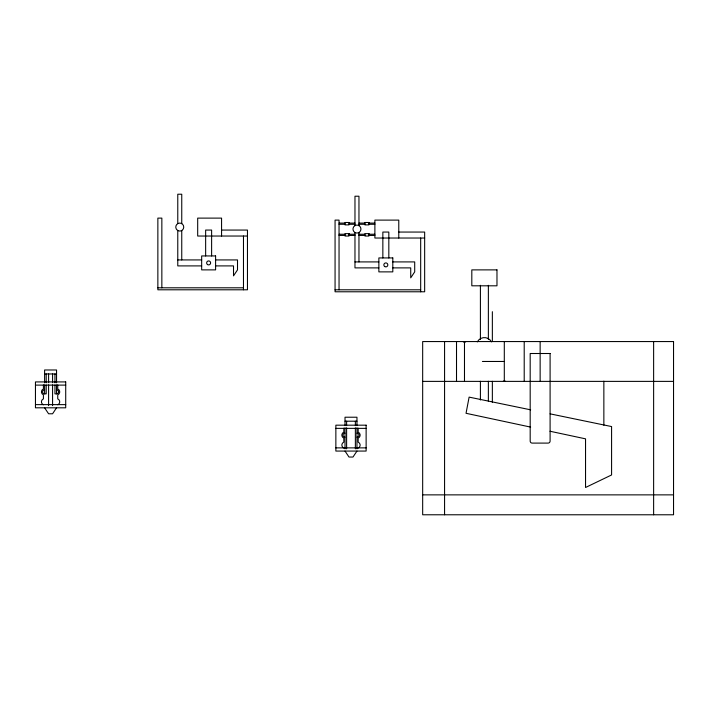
<?xml version="1.0" encoding="UTF-8"?>
<svg xmlns="http://www.w3.org/2000/svg" width="709" height="709" viewBox="0 0 709 709"><rect width="100%" height="100%" fill="white"/><g stroke="black" fill="none" stroke-linecap="round" stroke-linejoin="round"><path stroke-width="1.06" d="M56.552 407.808L52.572 413.781L48.593 413.781L44.605 407.808M356.964 451.066L352.985 457.039L348.996 457.039L345.017 451.066M339.044 223.096L345.017 223.096M348.996 223.096L354.97 223.096M358.958 223.096L364.931 223.096M368.91 223.096L374.884 223.096M339.044 224.283L345.017 224.283M348.996 224.283L354.97 224.283M358.958 224.283L364.931 224.283M368.91 224.283L374.884 224.283M221.571 230.062L247.459 230.062L247.459 289.795L157.859 289.795L157.859 218.115L161.847 218.115L161.847 287.801M398.777 232.056L424.656 232.056L424.656 291.78L335.065 291.78L335.065 220.109L339.044 220.109L339.044 289.795M339.044 234.245L345.017 234.245M348.996 234.245L354.97 234.245M358.958 234.245L364.931 234.245M368.91 234.245L374.884 234.245M339.044 235.441L345.017 235.441M348.996 235.441L354.97 235.441M358.958 235.441L364.931 235.441M368.91 235.441L374.884 235.441M247.459 236.035L197.687 236.035L197.687 218.115L221.571 218.115L221.571 236.035M424.656 238.029L374.884 238.029L374.884 220.109L398.777 220.109L398.777 238.029M177.773 259.928L201.666 259.928M215.598 259.928L237.506 259.928L237.506 269.881L233.518 275.854L233.518 265.902L215.598 265.902M354.97 261.913L378.863 261.913M392.804 261.913L414.703 261.913L414.703 271.875L410.724 277.848L410.724 267.887L392.804 267.887M201.666 265.902L177.773 265.902L177.773 230.522M378.863 267.887L354.97 267.887L354.97 232.517A3.979 3.979 0 0 1 354.97 225.613L354.97 196.216L358.958 196.216L358.958 225.613M157.859 287.801L243.479 287.801M335.065 289.795L420.676 289.795M482.404 361.466L504.303 361.466M44.605 373.962L56.552 373.962M422.67 381.38L673.55 381.38M35.45 385.111L65.715 385.111M44.605 389.888A1.994 1.994 0 0 0 42.62 391.882A1.994 1.994 0 0 0 44.605 393.867L46.2 393.867L46.2 385.022M56.552 389.888A1.994 1.994 0 0 1 58.546 391.882A1.994 1.994 0 0 1 56.552 393.867L54.965 393.867L54.965 385.022M35.45 404.626L65.715 404.626M345.017 421.199L356.964 421.199M335.862 428.369L366.128 428.369M335.862 447.875L366.128 447.875M422.67 494.864L673.541 494.864M530.642 409.829L469.119 397.12L466.035 413.294L530.633 427.102M550.069 413.843L611.583 426.561L611.583 474.959L585.545 487.491L585.545 438.844L550.016 431.249M653.627 341.561L653.627 514.778M603.855 381.158L603.855 425.267M540.143 341.561L540.143 381.38M524.208 341.561L524.208 381.38M504.303 341.561L504.303 381.38M492.356 311.694L492.356 341.561M492.356 381.291L492.356 402.225M488.368 285.319L488.368 339.354M488.368 381.256L488.368 401.108M480.41 285.319L480.41 339.354M480.41 381.256L480.41 400M464.484 341.561L464.484 381.38M456.516 341.561L456.516 381.38M444.57 341.561L444.57 514.778M420.676 238.029L420.676 291.78M388.824 257.934L388.824 232.056L382.851 232.056L382.851 257.934M358.958 232.517L358.958 261.913M358.16 428.183L358.16 432.18A3.182 3.182 0 0 1 358.16 438.091L358.16 442.141A3.182 3.182 0 0 1 358.16 448.044M356.964 425.622L356.964 417.22L345.017 417.22L345.017 425.622M356.964 427.837L356.964 448.85M355.369 421.199L355.369 425.622M355.369 427.837L355.369 448.85M346.612 421.199L346.612 425.622M346.612 427.837L346.612 448.85M345.017 427.837L345.017 448.85M343.821 428.183L343.821 432.18A3.182 3.182 0 0 0 343.821 438.091L343.821 442.141A3.182 3.182 0 0 0 343.821 448.044M243.479 236.035L243.479 289.795M211.619 255.94L211.619 230.062L205.645 230.062L205.645 255.94M181.752 223.627L181.752 194.222L177.773 194.222L177.773 223.627M181.752 230.522L181.752 259.928M57.748 384.925L57.748 388.931A3.182 3.182 0 0 1 57.748 394.833L57.748 398.883A3.182 3.182 0 0 1 57.748 404.786M56.552 382.807L56.552 369.983L44.605 369.983L44.605 382.807M56.552 385.022L56.552 393.867M54.965 373.962L54.965 382.807M52.572 373.962L52.572 382.692M52.572 384.881L52.572 405.628M48.593 373.962L48.593 382.692M48.593 384.881L48.593 405.628M46.2 373.962L46.2 382.807M44.605 385.022L44.605 393.867M43.417 384.925L43.417 388.931A3.182 3.182 0 0 0 43.417 394.833L43.417 398.883A3.182 3.182 0 0 0 43.417 404.786M477.317 341.88A7.967 7.967 0 0 1 491.461 341.88M505.18 381.07A1.391 1.391 0 0 1 503.399 381.052M463.411 342.057A1.391 1.391 0 0 1 465.565 342.075M354.97 232.517A3.979 3.979 0 0 0 360.943 229.069A3.979 3.979 0 0 0 354.97 225.613M345.017 437.125A1.994 1.994 0 0 1 343.032 435.14A1.994 1.994 0 0 1 345.017 433.146M356.964 433.146A1.994 1.994 0 0 1 358.958 435.14A1.994 1.994 0 0 1 356.964 437.125M348.996 222.493L345.017 222.493L345.017 224.886L348.996 224.886L348.996 222.493M368.91 222.493L364.931 222.493L364.931 224.886L368.91 224.886L368.91 222.493M348.996 233.642L345.017 233.642L345.017 236.035L348.996 236.035L348.996 233.642M368.91 233.642L364.931 233.642L364.931 236.035L368.91 236.035L368.91 233.642M215.598 255.94L201.666 255.94L201.666 269.881L215.598 269.881L215.598 255.94M392.804 257.934L378.863 257.934L378.863 271.875L392.804 271.875L392.804 257.934M496.974 269.881L471.813 269.881L471.813 285.807L496.974 285.807L496.974 269.881M673.55 341.561L422.67 341.561L422.67 514.778L673.541 514.778L673.541 341.561M550.095 353.507L530.181 353.507L530.181 441.113A1.994 1.994 0 0 0 532.175 443.098L548.101 443.098A1.994 1.994 0 0 0 550.095 441.113L550.095 353.507M65.715 381.921L35.45 381.921L35.45 407.808L65.715 407.808L65.715 381.921M366.128 425.178L335.862 425.178L335.862 451.066L366.128 451.066L366.128 425.178M384.721 266.549A1.994 1.994 0 0 0 387.823 265.042A1.994 1.994 0 0 0 384.96 263.11A1.994 1.994 0 0 0 384.721 266.549M207.515 264.563A1.994 1.994 0 0 0 210.617 263.057A1.994 1.994 0 0 0 207.764 261.125A1.994 1.994 0 0 0 207.515 264.563M177.569 230.398A3.979 3.979 0 0 0 183.737 227.305A3.979 3.979 0 0 0 177.977 223.512A3.979 3.979 0 0 0 177.569 230.398"/></g></svg>
